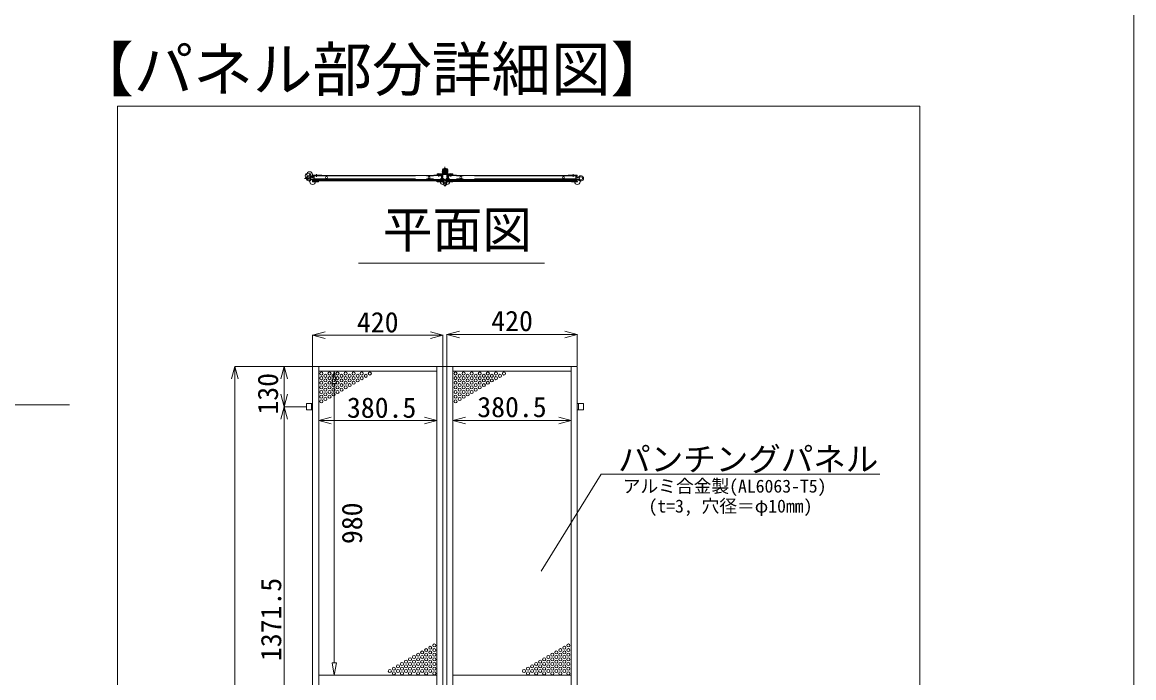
# Model space of a CAD drawing. Units: millimetres, scale not verified, with parts at other scales. Extents: x -12406 to 12406, y -8553 to 8553.
# Drawn here: x 7465 to 12406, y -2869 to 46 of the extents above; entities that cross this region are included whole.
import ezdxf
from ezdxf.enums import TextEntityAlignment as Align

# ---------------------------------------------------------------- set-up
doc = ezdxf.new("R2010")
doc.units = ezdxf.units.MM
doc.header["$LTSCALE"] = 50
doc.header["$PDMODE"] = 32
doc.header["$PDSIZE"] = 25
doc.linetypes.add('DOUBLE_CHAIN2', pattern=[12.8, 9, -1, 0.6, -0.6, 0.6, -1])
doc.layers.add('0-B_TEXT', color=7, linetype='Continuous', lineweight=9)
doc.layers.add('0-E_図面枠', color=7, linetype='Continuous', lineweight=9)
doc.styles.add('ＭＳ ゴシック', font='')
doc.styles.get('ＭＳ ゴシック').set_extended_font_data('MS Gothic')

msp = doc.modelspace()

# ---------------------------------------------------------------- linework, layer by layer
at = {"layer": '0-B_TEXT'}
msp.add_lwpolyline([(5460.6, -2505.51), (5846.09, -1655.53), (7675.55, -1655.53)], dxfattribs=at)
at = {"layer": '0-E_図面枠'}
for p, q in [((8755.94, -642.98), (8755.94, -634.35)), ((8756.63, -633.66), (8796.65, -633.66)), ((8757.32, -635.74), (8761.46, -635.72)), ((8758.01, -636.15), (8761.46, -636.14)), ((8758.01, -641.67), (8758.01, -636.15)), ((8761.46, -661.26), (8761.46, -635.74)), ((8761.46, -660.99), (8761.46, -636.14)), ((8762.84, -635.74), (9328.64, -635.72)), ((8762.84, -635.74), (8797.34, -635.73)), ((8762.84, -652.71), (8762.84, -635.74)), ((8773.88, -629.87), (8773.88, -640.91)), ((8797.34, -635.73), (8797.34, -634.35)), ((9294.14, -635.72), (9294.14, -634.34)), ((9328.64, -635.72), (9294.14, -635.72)), ((9334.85, -633.64), (9294.83, -633.64)), ((9309.82, -628.15), (9336.77, -628.15)), ((9309.82, -628.15), (9309.83, -633.68)), ((9309.83, -633.68), (9331.91, -633.68)), ((9317.6, -629.85), (9317.6, -640.89)), ((9325.01, -628.15), (9325.01, -630.91)), ((9328.65, -652.69), (9328.64, -635.72)), ((9330.03, -661.25), (9330.02, -635.72)), ((9330.03, -659.51), (9330.03, -637.43)), ((9332.78, -636.75), (9330.72, -636.75)), ((9331.91, -630.91), (9331.91, -633.68)), ((9332.6, -620.57), (9332.6, -628.15)), ((9333.48, -637.43), (9333.48, -644.47)), ((9334.66, -626.08), (9334.66, -628.15)), ((9335.54, -642.96), (9335.54, -634.34)), ((9337.56, -614.78), (9337.26, -623.05)), ((9351.35, -615.29), (9351.05, -623.56)), ((9378.78, -628.15), (9351.84, -628.15)), ((9353.07, -642.96), (9353.07, -634.33)), ((9353.24, -610.86), (9353.84, -610.51)), ((9353.76, -633.64), (9393.78, -633.64)), ((9353.94, -626.08), (9353.94, -628.15)), ((9354.78, -610.78), (9356.82, -614.38)), ((9355.14, -638.12), (9355.14, -644.47)), ((9355.83, -636.75), (9357.9, -636.75)), ((9356.01, -620.56), (9356.01, -628.15)), ((9356.7, -630.91), (9356.7, -633.67)), ((9378.78, -633.68), (9356.7, -633.67)), ((9358.59, -661.24), (9358.59, -635.71)), ((9358.59, -659.51), (9358.59, -637.43)), ((9359.97, -635.71), (9394.47, -635.72)), ((9359.97, -652.68), (9359.97, -635.71)), ((9925.77, -635.73), (9359.97, -635.71)), ((9363.6, -628.15), (9363.6, -630.91)), ((9371.01, -629.85), (9371.01, -640.89)), ((9378.78, -628.15), (9378.78, -633.68)), ((9395.05, -635.42), (9394.64, -634.1)), ((9891.27, -635.73), (9891.27, -634.35)), ((9891.27, -635.73), (9891.27, -634.35)), ((9931.98, -633.66), (9891.96, -633.66)), ((9914.74, -629.87), (9914.74, -640.91)), ((9925.77, -652.71), (9925.77, -635.73)), ((9931.29, -635.73), (9927.15, -635.72)), ((9927.15, -661.26), (9927.15, -635.73)), ((9927.15, -660.99), (9927.15, -636.14)), ((9930.6, -636.14), (9927.15, -636.14)), ((9930.6, -641.66), (9930.6, -636.14)), ((9932.67, -642.98), (9932.67, -634.35)), ((8740.07, -648.57), (8719.26, -648.57)), ((8755.25, -644.43), (8752.81, -644.43)), ((8755.25, -652.71), (8752.81, -652.71)), ((8755.94, -654.02), (8757.32, -654.02)), ((8755.94, -662.64), (8755.94, -654.02)), ((8756.63, -663.34), (8775.95, -663.34)), ((8757.32, -661.26), (8757.32, -654.02)), ((8757.32, -661.26), (8761.46, -661.26)), ((8762.84, -652.71), (9328.65, -652.69)), ((8762.84, -652.71), (8804.24, -652.71)), ((8762.84, -660.99), (8762.84, -655.46)), ((8763.53, -654.77), (8786.3, -654.77)), ((8763.53, -661.67), (8776.64, -661.67)), ((8775.95, -663.34), (8780.78, -663.34)), ((8776.64, -661.67), (8782.85, -661.67)), ((8782.85, -661.26), (8782.85, -663.34)), ((8786.99, -654.09), (8786.3, -654.77)), ((8786.99, -654.09), (8799.41, -654.09)), ((8804.24, -654.77), (8804.24, -652.71)), ((9287.25, -654.76), (9287.25, -652.69)), ((9328.65, -652.69), (9287.25, -652.69)), ((9304.5, -654.07), (9292.08, -654.07)), ((9304.5, -654.07), (9305.18, -654.76)), ((9327.95, -654.76), (9305.18, -654.76)), ((9308.64, -661.25), (9308.64, -663.31)), ((9314.84, -661.66), (9308.64, -661.66)), ((9315.53, -663.31), (9310.7, -663.31)), ((9327.95, -661.66), (9314.84, -661.66)), ((9334.85, -663.31), (9315.53, -663.31)), ((9328.65, -660.97), (9328.65, -655.45)), ((9334.17, -661.25), (9330.03, -661.25)), ((9332.78, -660.21), (9330.72, -660.21)), ((9333.48, -650.22), (9333.48, -659.51)), ((9335.55, -654), (9334.17, -654)), ((9334.17, -661.25), (9334.17, -654)), ((9335.49, -647.61), (9335.87, -647.79)), ((9335.55, -662.62), (9335.55, -654)), ((9336.25, -669.12), (9336.25, -650.2)), ((9337.64, -669.12), (9337.48, -650.22)), ((9350.98, -669.12), (9351.13, -650.22)), ((9352.36, -669.12), (9352.36, -650.2)), ((9353.14, -647.61), (9352.75, -647.79)), ((9353.07, -654), (9354.45, -654)), ((9353.07, -662.62), (9353.07, -654)), ((9353.76, -663.31), (9373.08, -663.31)), ((9354.45, -661.24), (9354.45, -654)), ((9354.45, -661.24), (9358.59, -661.24)), ((9355.14, -650.22), (9355.14, -659.51)), ((9355.83, -660.21), (9357.9, -660.21)), ((9359.97, -652.68), (9401.37, -652.69)), ((9359.97, -652.68), (9925.77, -652.71)), ((9359.97, -660.97), (9359.97, -655.45)), ((9360.66, -654.75), (9383.43, -654.75)), ((9925.08, -661.67), (9360.66, -661.65)), ((9373.08, -663.31), (9377.91, -663.31)), ((9373.77, -661.65), (9379.98, -661.65)), ((9379.98, -661.25), (9379.98, -663.31)), ((9384.12, -654.07), (9383.43, -654.75)), ((9384.12, -654.07), (9396.54, -654.07)), ((9401.37, -654.76), (9401.37, -652.69)), ((9884.37, -654.77), (9884.37, -652.71)), ((9925.77, -652.71), (9884.37, -652.71)), ((9901.62, -654.09), (9889.2, -654.09)), ((9901.62, -654.09), (9902.31, -654.77)), ((9925.08, -654.77), (9902.31, -654.77)), ((9905.76, -661.26), (9905.76, -663.33)), ((9911.97, -661.67), (9905.76, -661.67)), ((9912.66, -663.33), (9907.83, -663.33)), ((9931.98, -663.33), (9912.66, -663.33)), ((9925.77, -660.99), (9925.77, -655.46)), ((9931.29, -661.26), (9927.15, -661.26)), ((9932.67, -654.01), (9931.29, -654.01)), ((9931.29, -661.26), (9931.29, -654.01)), ((9932.67, -662.64), (9932.67, -654.01)), ((9933.36, -644.43), (9935.8, -644.43)), ((9933.36, -652.71), (9935.8, -652.71)), ((8959.35, -1025.66), (9786.45, -1025.66)), ((8755.94, -1484.22), (8755.94, -1344.12)), ((8755.94, -1345.5), (8811.14, -1345.5)), ((9280.34, -1345.5), (8811.14, -1345.5)), ((9335.54, -1345.5), (9280.34, -1345.5)), ((9335.54, -1481.47), (9335.54, -1344.12)), ((9353.07, -1484.22), (9353.07, -1341.19)), ((9353.07, -1342.57), (9408.27, -1342.57)), ((9877.48, -1342.57), (9408.27, -1342.57)), ((9932.68, -1342.57), (9877.48, -1342.57)), ((9932.68, -1481.47), (9932.68, -1341.19)), ((8753.18, -1484.22), (8409.48, -1484.22)), ((8410.86, -1484.22), (8410.86, -1539.42)), ((8753.18, -1484.22), (8627.69, -1484.22)), ((8629.08, -1484.22), (8629.08, -1539.42)), ((8755.94, -1484.22), (9932.68, -1484.22)), ((8783.54, -1484.22), (8783.54, -5628.36)), ((8783.54, -1505.62), (9308.64, -1505.62)), ((9044.7, -1505.62), (8851.02, -1505.62)), ((9308.64, -1484.22), (9308.64, -5628.36)), ((9335.54, -5628.36), (9335.54, -1484.22)), ((9379.98, -1484.22), (9379.98, -5628.36)), ((9905.07, -1505.62), (9379.98, -1505.62)), ((9905.07, -1484.22), (9905.07, -5628.36)), ((8410.86, -1539.42), (8410.86, -5573.16)), ((8629.08, -1539.42), (8629.08, -1608.43)), ((8852.41, -1560.82), (8852.41, -2802.82)), ((8629.08, -1663.62), (8629.08, -1608.43)), ((8725.51, -1663.62), (8627.69, -1663.62)), ((8724.13, -1663.62), (8627.69, -1663.62)), ((8629.07, -1663.62), (8629.07, -1718.83)), ((8728.27, -1649.82), (8728.27, -1677.42)), ((8755.94, -1649.82), (8728.27, -1649.82)), ((8755.94, -1677.42), (8728.27, -1677.42)), ((8750.39, -1649.82), (8750.39, -1677.42)), ((9932.68, -1649.82), (9960.34, -1649.82)), ((9932.68, -1677.42), (9960.34, -1677.42)), ((9938.23, -1649.82), (9938.23, -1677.42)), ((9960.34, -1649.82), (9960.34, -1677.42)), ((8629.07, -1718.83), (8629.07, -3501.1)), ((8783.54, -1747.61), (8783.54, -1724.32)), ((8783.54, -1725.7), (8838.74, -1725.7)), ((9253.43, -1725.7), (8838.74, -1725.7)), ((9308.64, -1725.7), (9253.43, -1725.7)), ((9308.64, -1747.61), (9308.64, -1724.32)), ((9379.98, -1746.23), (9379.98, -1722.94)), ((9379.98, -1724.32), (9435.18, -1724.32)), ((9849.88, -1724.32), (9435.18, -1724.32)), ((9905.07, -1724.32), (9849.88, -1724.32)), ((9905.07, -1746.23), (9905.07, -1722.94)), ((9772.17, -2394.39), (10038.94, -1964.4)), ((10038.94, -1964.4), (11277.83, -1964.4)), ((8783.54, -2858.01), (9308.64, -2858.01)), ((9044.7, -2858.01), (8851.02, -2858.01)), ((9905.07, -2858.01), (9379.98, -2858.01))]:
    msp.add_line(p, q, dxfattribs=at)
at = {"layer": '0-E_図面枠', "linetype": 'DOUBLE_CHAIN2'}
for p, q in [((8762.84, -637.34), (9328.65, -637.34)), ((9344.31, -619.2), (9344.31, -596.69)), ((9925.77, -637.34), (9359.97, -637.34)), ((8762.84, -650.93), (9328.65, -650.93)), ((9925.77, -650.93), (9359.97, -650.93))]:
    msp.add_line(p, q, dxfattribs=at)
at = {"layer": '0-E_図面枠', "color": 134}
for p, q in [((8843.2, -1560.82), (8852.41, -1505.62)), ((8852.41, -1505.62), (8861.6, -1560.82)), ((8843.2, -1560.82), (8861.6, -1560.82)), ((8843.2, -2802.82), (8852.41, -2858.01)), ((8843.2, -2802.82), (8861.6, -2802.82)), ((8852.41, -2858.01), (8861.6, -2802.82))]:
    msp.add_line(p, q, dxfattribs=at)
at = {"layer": '0-E_図面枠'}
for points in [[(-12406.14, -8553.31), (12406.14, -8553.31), (12406.14, 8553.31), (-12406.14, 8553.31)], [(8755.94, -642.98), (8757.32, -642.98), (8757.32, -635.74)], [(9309.83, -630.91), (9331.91, -630.91), (9344.82, -630.91)], [(9335.54, -642.96), (9334.16, -642.96), (9334.16, -635.72), (9330.02, -635.72)], [(9337.26, -623.05), (9344, -627.44), (9351.05, -623.56)], [(9337.56, -614.78), (9344.61, -610.9), (9351.35, -615.29)], [(9378.78, -630.91), (9356.7, -630.91), (9343.79, -630.91)], [(9353.07, -642.96), (9354.45, -642.96), (9354.45, -635.71), (9358.59, -635.71)], [(9356.56, -615.33), (9355.95, -615.66), (9353.24, -610.86)], [(9932.67, -642.98), (9931.29, -642.98), (9931.29, -635.73)], [(8758.01, -655.47), (8758.01, -660.99), (8761.46, -660.99)], [(8799.41, -654.09), (8800.1, -654.77), (8804.24, -654.77)], [(9292.08, -654.07), (9291.39, -654.76), (9287.25, -654.76)], [(9396.54, -654.07), (9397.23, -654.76), (9401.37, -654.76)], [(9889.2, -654.09), (9888.51, -654.77), (9884.37, -654.77)], [(9930.6, -655.46), (9930.6, -660.99), (9927.15, -660.99)], [(8811.14, -1360.29), (8755.94, -1345.5), (8811.14, -1330.7)], [(9280.34, -1330.7), (9335.54, -1345.5), (9280.34, -1360.29)], [(9408.27, -1357.36), (9353.07, -1342.57), (9408.27, -1327.78)], [(9877.48, -1327.78), (9932.68, -1342.57), (9877.48, -1357.36)], [(8396.08, -1539.42), (8410.86, -1484.22), (8425.66, -1539.42)], [(8614.28, -1539.42), (8629.08, -1484.22), (8643.86, -1539.42)], [(8755.94, -1484.22), (8755.94, -5628.36), (9335.54, -5628.36)], [(9932.68, -1484.22), (9932.68, -5628.36), (9353.07, -5628.36), (9353.07, -1484.22)], [(8643.86, -1608.43), (8629.08, -1663.62), (8614.28, -1608.43)], [(8614.28, -1718.83), (8629.07, -1663.62), (8643.86, -1718.83)], [(8838.74, -1740.49), (8783.54, -1725.7), (8838.74, -1710.9)], [(9253.43, -1710.9), (9308.64, -1725.7), (9253.43, -1740.49)], [(9435.18, -1739.11), (9379.98, -1724.32), (9435.18, -1709.53)], [(9849.88, -1709.53), (9905.07, -1724.32), (9849.88, -1739.11)]]:
    msp.add_lwpolyline(points, dxfattribs=at)
for points in [[(7887.98, -327.96), (11455.27, -327.96), (11455.27, -6252.28), (7887.98, -6252.28)], [(8762.84, -659.61), (8762.84, -655.45), (9328.65, -655.45), (9328.65, -659.61)], [(9359.97, -659.61), (9359.97, -655.45), (9925.77, -655.45), (9925.77, -659.61)]]:
    msp.add_lwpolyline(points, close=True, dxfattribs=at)
for centre, radius in [((8740.07, -648.57), 7.59), ((8818.04, -644.18), 4.14), ((9273.44, -644.16), 4.14), ((9344.31, -619.2), 11.73), ((9344.31, -619.2), 11.04), ((9344.31, -619.2), 6.9), ((9344.31, -619.2), 6.21), ((9344.31, -619.2), 4.14), ((9415.17, -644.16), 4.14), ((9870.57, -644.18), 4.14), ((9948.54, -648.56), 7.59), ((8794.92, -1515.86), 6.9), ((8794.92, -1536.56), 6.9), ((8812.85, -1526.2), 6.9), ((8830.8, -1515.86), 6.9), ((8830.8, -1536.56), 6.9), ((8848.74, -1526.2), 6.9), ((8866.67, -1515.86), 6.9), ((8866.67, -1536.56), 6.9), ((8884.61, -1526.2), 6.9), ((8902.56, -1515.86), 6.9), ((8902.56, -1536.56), 6.9), ((8920.49, -1526.2), 6.9), ((8938.43, -1515.86), 6.9), ((8938.43, -1536.56), 6.9), ((8956.38, -1526.2), 6.9), ((8974.32, -1515.86), 6.9), ((8974.32, -1536.56), 6.9), ((8992.26, -1526.2), 6.9), ((9010.19, -1515.86), 6.9), ((9391.35, -1515.86), 6.9), ((9391.35, -1536.56), 6.9), ((9409.3, -1526.2), 6.9), ((9427.24, -1515.86), 6.9), ((9427.24, -1536.56), 6.9), ((9445.18, -1526.2), 6.9), ((9463.11, -1515.86), 6.9), ((9463.11, -1536.56), 6.9), ((9481.06, -1526.2), 6.9), ((9498.99, -1515.86), 6.9), ((9498.99, -1536.56), 6.9), ((9516.93, -1526.2), 6.9), ((9534.88, -1515.86), 6.9), ((9534.88, -1536.56), 6.9), ((9552.82, -1526.2), 6.9), ((9570.75, -1515.86), 6.9), ((9570.75, -1536.56), 6.9), ((9588.69, -1526.2), 6.9), ((9606.64, -1515.86), 6.9), ((8794.92, -1557.25), 6.9), ((8794.92, -1577.95), 6.9), ((8812.85, -1546.9), 6.9), ((8812.85, -1567.61), 6.9), ((8830.8, -1557.25), 6.9), ((8830.8, -1577.95), 6.9), ((8848.74, -1546.9), 6.9), ((8848.74, -1567.61), 6.9), ((8866.67, -1557.25), 6.9), ((8866.67, -1577.95), 6.9), ((8884.61, -1546.9), 6.9), ((8884.61, -1567.61), 6.9), ((8902.56, -1557.25), 6.9), ((8902.56, -1577.95), 6.9), ((8920.49, -1546.9), 6.9), ((8920.49, -1567.61), 6.9), ((8938.43, -1557.25), 6.9), ((8956.38, -1546.9), 6.9), ((9391.35, -1557.25), 6.9), ((9391.35, -1577.95), 6.9), ((9409.3, -1546.9), 6.9), ((9409.3, -1567.61), 6.9), ((9427.24, -1557.25), 6.9), ((9427.24, -1577.95), 6.9), ((9445.18, -1546.9), 6.9), ((9445.18, -1567.61), 6.9), ((9463.11, -1557.25), 6.9), ((9463.11, -1577.95), 6.9), ((9481.06, -1546.9), 6.9), ((9481.06, -1567.61), 6.9), ((9498.99, -1557.25), 6.9), ((9498.99, -1577.95), 6.9), ((9516.93, -1546.9), 6.9), ((9516.93, -1567.61), 6.9), ((9534.88, -1557.25), 6.9), ((9552.82, -1546.9), 6.9), ((8794.92, -1598.65), 6.9), ((8794.92, -1619.35), 6.9), ((8812.85, -1588.31), 6.9), ((8812.85, -1609.01), 6.9), ((8812.85, -1629.7), 6.9), ((8830.8, -1598.65), 6.9), ((8830.8, -1619.35), 6.9), ((8848.74, -1588.31), 6.9), ((8848.74, -1609.01), 6.9), ((8866.67, -1598.65), 6.9), ((8884.61, -1588.31), 6.9), ((9391.35, -1598.65), 6.9), ((9391.35, -1619.35), 6.9), ((9409.3, -1588.31), 6.9), ((9409.3, -1609.01), 6.9), ((9409.3, -1629.7), 6.9), ((9427.24, -1598.65), 6.9), ((9427.24, -1619.35), 6.9), ((9445.18, -1588.31), 6.9), ((9445.18, -1609.01), 6.9), ((9463.11, -1598.65), 6.9), ((9481.06, -1588.31), 6.9), ((8794.92, -1640.05), 6.9), ((9391.35, -1640.05), 6.9), ((9224.92, -2766.7), 6.9), ((9242.85, -2756.35), 6.9), ((9260.8, -2746), 6.9), ((9260.8, -2766.7), 6.9), ((9278.74, -2735.65), 6.9), ((9278.74, -2756.35), 6.9), ((9296.68, -2725.3), 6.9), ((9296.68, -2746), 6.9), ((9296.68, -2766.7), 6.9), ((9821.35, -2766.7), 6.9), ((9839.3, -2756.35), 6.9), ((9857.24, -2746), 6.9), ((9857.24, -2766.7), 6.9), ((9875.17, -2735.65), 6.9), ((9875.17, -2756.35), 6.9), ((9893.11, -2725.3), 6.9), ((9893.11, -2746), 6.9), ((9893.11, -2766.7), 6.9), ((9135.22, -2818.45), 6.9), ((9153.15, -2808.1), 6.9), ((9171.09, -2797.75), 6.9), ((9171.09, -2818.45), 6.9), ((9189.03, -2787.4), 6.9), ((9189.03, -2808.1), 6.9), ((9206.98, -2777.05), 6.9), ((9206.98, -2797.75), 6.9), ((9206.98, -2818.45), 6.9), ((9224.92, -2787.4), 6.9), ((9224.92, -2808.1), 6.9), ((9242.85, -2777.05), 6.9), ((9242.85, -2797.75), 6.9), ((9242.85, -2818.45), 6.9), ((9260.8, -2787.4), 6.9), ((9260.8, -2808.1), 6.9), ((9278.74, -2777.05), 6.9), ((9278.74, -2797.75), 6.9), ((9278.74, -2818.45), 6.9), ((9296.68, -2787.4), 6.9), ((9296.68, -2808.1), 6.9), ((9731.66, -2818.45), 6.9), ((9749.59, -2808.1), 6.9), ((9767.53, -2797.75), 6.9), ((9767.53, -2818.45), 6.9), ((9785.48, -2787.4), 6.9), ((9785.48, -2808.1), 6.9), ((9803.41, -2777.05), 6.9), ((9803.41, -2797.75), 6.9), ((9803.41, -2818.45), 6.9), ((9821.35, -2787.4), 6.9), ((9821.35, -2808.1), 6.9), ((9839.3, -2777.05), 6.9), ((9839.3, -2797.75), 6.9), ((9839.3, -2818.45), 6.9), ((9857.24, -2787.4), 6.9), ((9857.24, -2808.1), 6.9), ((9875.17, -2777.05), 6.9), ((9875.17, -2797.75), 6.9), ((9875.17, -2818.45), 6.9), ((9893.11, -2787.4), 6.9), ((9893.11, -2808.1), 6.9), ((9099.34, -2839.15), 6.9), ((9117.27, -2828.8), 6.9), ((9117.27, -2849.5), 6.9), ((9135.22, -2839.15), 6.9), ((9153.15, -2828.8), 6.9), ((9153.15, -2849.5), 6.9), ((9171.09, -2839.15), 6.9), ((9189.03, -2828.8), 6.9), ((9189.03, -2849.5), 6.9), ((9206.98, -2839.15), 6.9), ((9224.92, -2828.8), 6.9), ((9224.92, -2849.5), 6.9), ((9242.85, -2839.15), 6.9), ((9260.8, -2828.8), 6.9), ((9260.8, -2849.5), 6.9), ((9278.74, -2839.15), 6.9), ((9296.68, -2828.8), 6.9), ((9296.68, -2849.5), 6.9), ((9695.77, -2839.15), 6.9), ((9713.72, -2828.8), 6.9), ((9713.72, -2849.5), 6.9), ((9731.66, -2839.15), 6.9), ((9749.59, -2828.8), 6.9), ((9749.59, -2849.5), 6.9), ((9767.53, -2839.15), 6.9), ((9785.48, -2828.8), 6.9), ((9785.48, -2849.5), 6.9), ((9803.41, -2839.15), 6.9), ((9821.35, -2828.8), 6.9), ((9821.35, -2849.5), 6.9), ((9839.3, -2839.15), 6.9), ((9857.24, -2828.8), 6.9), ((9857.24, -2849.5), 6.9), ((9875.17, -2839.15), 6.9), ((9893.11, -2828.8), 6.9), ((9893.11, -2849.5), 6.9)]:
    msp.add_circle(centre, radius, dxfattribs=at)
for centre, radius, start, end in [((8740, -648.5), 11.73, 28, 330.895), ((8755.25, -641.67), 2.76, 270.002, 0.002), ((8756.63, -634.35), 0.69, 90.002, 180.002), ((8773.88, -644.09), 11.73, 61.928, 118.072), ((8796.65, -634.35), 0.69, 0.002, 90.002), ((9294.83, -634.34), 0.69, 90.002, 180.002), ((9317.6, -638.38), 11.73, 61.928, 118.072), ((9330.72, -637.43), 0.69, 90, 180), ((9332.78, -637.43), 0.69, 0, 90), ((9334.85, -634.34), 0.69, 0.002, 90.002), ((9353.76, -634.33), 0.69, 89.998, 179.998), ((9354.18, -611.12), 0.69, 29.382, 119.382), ((9355.83, -637.43), 0.69, 90, 180), ((9356.22, -614.72), 0.69, 299.382, 29.382), ((9357.9, -637.43), 0.69, 0, 90), ((9371.01, -638.38), 11.73, 61.928, 118.072), ((9393.98, -634.3), 0.69, 17.118, 107.118), ((9891.96, -634.35), 0.69, 89.998, 179.998), ((9891.97, -634.35), 0.69, 89.998, 179.998), ((9914.74, -644.09), 11.73, 61.928, 118.072), ((9933.36, -641.66), 2.76, 179.998, 269.998), ((9931.98, -634.35), 0.69, 359.998, 89.998), ((9948.61, -648.5), 11.73, 209.105, 152), ((8752.81, -641.67), 2.76, 208.439, 270.002), ((8752.81, -655.47), 2.76, 90.002, 151.565), ((8755.25, -655.47), 2.76, 0.002, 90.002), ((8756.63, -662.64), 0.69, 180.002, 270.002), ((8763.53, -655.46), 0.69, 90.002, 180.002), ((8763.53, -660.99), 0.69, 180.002, 270.002), ((8780.78, -661.26), 2.07, 270.002, 0.002), ((8793.2, -643.74), 11.73, 241.928, 298.072), ((9298.28, -643.72), 11.73, 241.928, 298.072), ((9310.7, -661.25), 2.07, 180.002, 270.002), ((9327.95, -655.45), 0.69, 0.002, 90.002), ((9327.95, -660.97), 0.69, 270.002, 0.002), ((9330.72, -659.51), 0.69, 180, 270), ((9332.78, -659.51), 0.69, 270, 0), ((9336.92, -644.47), 3.45, 180, 245.323), ((9334.85, -650.22), 1.38, 0.323, 180), ((9334.85, -662.62), 0.69, 270.002, 0.002), ((9334.85, -650.22), 2.63, 0, 70.063), ((9352.81, -668.82), 16.56, 181.045, 220.133), ((9352.81, -668.82), 15.18, 179.698, 220.354), ((9344.31, -676.27), 5.22, 217.704, 322.296), ((9344.31, -676.27), 3.86, 217.704, 322.296), ((9335.81, -668.82), 15.18, 319.646, 0.302), ((9335.81, -668.82), 16.56, 319.867, 358.955), ((9353.76, -650.22), 2.63, 109.937, 180), ((9353.76, -650.22), 1.38, 0, 179.677), ((9353.76, -662.62), 0.69, 179.998, 269.998), ((9351.69, -644.47), 3.45, 294.677, 0), ((9355.83, -659.51), 0.69, 180, 270), ((9357.9, -659.51), 0.69, 270, 0), ((9360.66, -655.45), 0.69, 89.998, 179.998), ((9360.66, -660.97), 0.69, 179.998, 269.998), ((9377.91, -661.25), 2.07, 269.998, 359.998), ((9390.33, -643.72), 11.73, 241.928, 298.072), ((9895.41, -643.74), 11.73, 241.928, 298.072), ((9907.83, -661.26), 2.07, 179.998, 269.998), ((9925.08, -655.46), 0.69, 359.998, 89.998), ((9925.08, -660.99), 0.69, 269.998, 359.998), ((9933.36, -655.46), 2.76, 89.998, 179.998), ((9931.98, -662.64), 0.69, 269.998, 359.998), ((9935.8, -641.66), 2.76, 269.998, 331.561), ((9935.8, -655.46), 2.76, 28.435, 89.998)]:
    msp.add_arc(centre, radius, start, end, dxfattribs=at)
for p in [(8735.81, -637.54), (8742.66, -631.52), (9344.31, -619.2), (9345.25, -615.45), (8755.94, -663.34), (9335.55, -663.31), (9353.07, -663.31), (9932.67, -663.33)]:
    msp.add_point(p, dxfattribs=at)

# ---------------------------------------------------------------- texts
at = {"layer": '0-E_図面枠', "style": 'ＭＳ ゴシック'}
for s, height, p in [('【パネル部分詳細図】', 194.3, (7695.42, -318.5)), ('平面図', 161.9, (9068.4, -1005.85)), ('420', 90.65, (8953.01, -1360.23)), ('420', 90.65, (9550.14, -1354.74)), ('380.5', 90.65, (8908.62, -1740.17)), ('380.5', 90.65, (9487.97, -1737.39)), ('パンチングパネル', 106, (10114.07, -1981.57)), ('アルミ合金製(AL6063-T5)', 57.8, (10134.52, -2063.05)), ('(t=3, 穴径＝φ10mm)', 57.8, (10249.09, -2151.7))]:
    msp.add_text(s, height=height, dxfattribs=at).set_placement(p, align=Align.BOTTOM_LEFT)
for s, p in [('130', (8629.47, -1698.7)), ('980', (9003.28, -2274.55)), ('1371.5', (8643.61, -2794.74))]:
    msp.add_text(s, height=90.65, rotation=90, dxfattribs=at).set_placement(p, align=Align.BOTTOM_LEFT)

doc.saveas('drawing.dxf')
